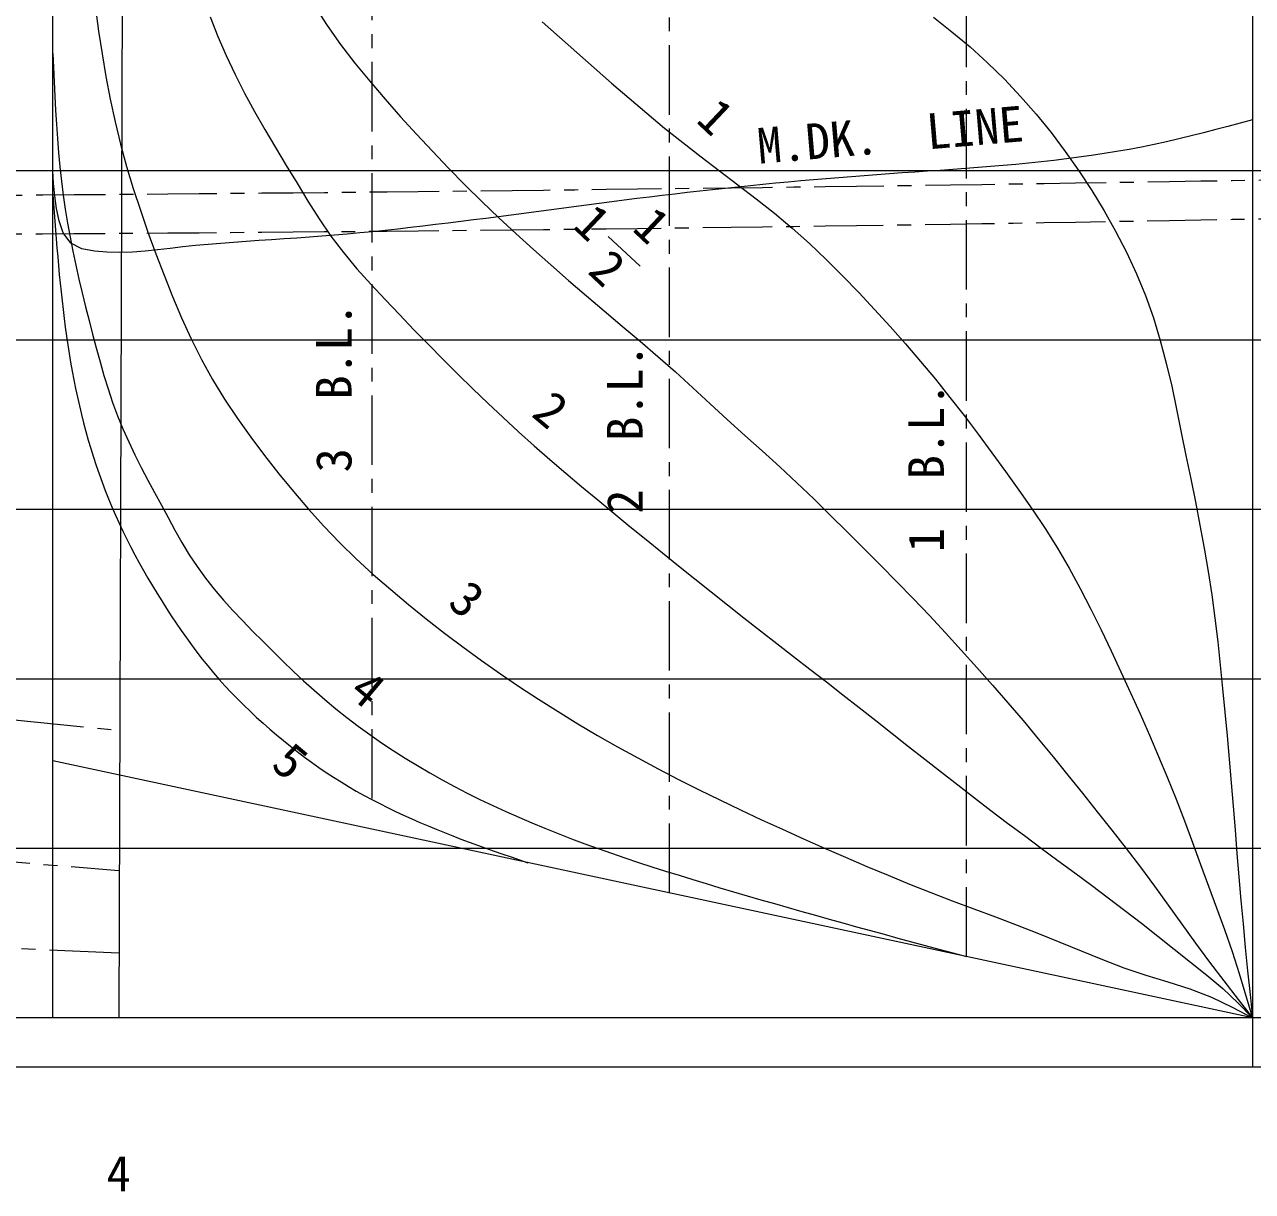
# Model space of a CAD drawing. Units: millimetres, scale not verified. Extents: x -28714 to 28714, y -20310 to 20310.
# Drawn here: x -4090 to 328, y -2322 to 1876 of the extents above; entities that cross this region are included whole.
import ezdxf
from ezdxf.enums import TextEntityAlignment as Align

# ---------------------------------------------------------------- set-up
doc = ezdxf.new("R2010")
doc.units = ezdxf.units.MM
doc.header["$LTSCALE"] = 50
doc.linetypes.add('CHAIN1', pattern=[8, 5, -1, 1, -1])
for name, color, linetype, lineweight in [('0-0_0', 3, 'Continuous', 18), ('0-1', 4, 'CHAIN1', 18), ('0-2_寸法', 2, 'Continuous', 18)]:
    doc.layers.add(name, color=color, linetype=linetype, lineweight=lineweight)
doc.styles.add('ＭＳ ゴシック', font='')
doc.styles.get('ＭＳ ゴシック').set_extended_font_data('MS Gothic')

msp = doc.modelspace()

# ---------------------------------------------------------------- linework, layer by layer
at = {"layer": '0-0_0'}
for p, q in [((-3987.8, -1697.9), (-3987.8, 4942.04)), ((-3731.8, 4238.66), (-3750.4, -1697.9)), ((328.41, 3121.36), (328.41, -1875.7)), ((20754.06, 1350.1), (-20034.19, 1350.1)), ((20578.11, 740.5), (-19224.81, 740.5)), ((20301.6, 130.9), (-18982.6, 130.9)), ((19853.72, -478.7), (-19028.33, -478.7)), ((328.41, -1697.9), (-3987.8, -773.49)), ((18935.82, -1088.3), (-19019.64, -1088.3)), ((15253.66, -1697.9), (-19212.94, -1697.9)), ((15259.31, -1875.7), (-18143.59, -1875.7))]:
    msp.add_line(p, q, dxfattribs=at)
for points in [[(-3834.48, 1934.53), (-3823.08, 1852.42), (-3810.64, 1770.45), (-3796.85, 1688.7), (-3781.42, 1607.25), (-3764.05, 1526.18), (-3744.45, 1445.63), (-3722.53, 1365.68), (-3698.54, 1286.32), (-3672.76, 1207.53), (-3645.46, 1129.25)], [(-3421.25, 1903.23), (-3393.9, 1833.26), (-3364.16, 1764.26), (-3332.2, 1696.27), (-3298.24, 1629.25), (-3262.48, 1563.17), (-3225.21, 1497.94), (-3186.89, 1433.31), (-3148.03, 1369.01), (-3109.11, 1304.74)], [(-3046.91, 1943.58), (-3001.23, 1872.58), (-2952.58, 1803.58), (-2901, 1736.74), (-2847.33, 1671.56), (-2792.35, 1607.49), (-2736.38, 1544.26), (-2679.64, 1481.74), (-2622.18, 1419.87), (-2563.93, 1358.76), (-2504.77, 1298.51), (-2444.64, 1239.24), (-2383.51, 1181), (-2321.53, 1123.66), (-2258.87, 1067.07), (-2195.68, 1011.07), (-2132.08, 955.53), (-2068.19, 900.33), (-2004.04, 845.44), (-1939.66, 790.81), (-1875.09, 736.41), (-1810.57, 681.94), (-1747.01, 626.36), (-1684.75, 569.33), (-1623.07, 511.68), (-1561.11, 454.32), (-1498.35, 397.84), (-1435.26, 341.72), (-1372.53, 285.2), (-1310.8, 227.61), (-1250.02, 168.99), (-1189.83, 109.79), (-1129.82, 50.39), (-1069.85, -9.04), (-1010.1, -68.71), (-950.79, -128.8), (-892.08, -189.48), (-833.98, -250.74)], [(-819.67, 1901.95), (-752.67, 1849.74), (-687.51, 1795.22), (-624.49, 1738.26), (-563.83, 1678.79), (-505.56, 1616.97), (-449.69, 1552.99), (-396.19, 1487), (-345.05, 1419.16), (-296.25, 1349.63), (-249.75, 1278.53), (-205.54, 1205.99), (-163.83, 1131.98), (-124.9, 1056.48), (-89.06, 979.46), (-56.67, 900.93), (-28.06, 820.95), (-3.21, 739.72), (18.52, 657.59), (37.87, 574.87), (55.61, 491.79), (72.47, 408.52), (89.2, 325.23), (106.15, 241.99), (123, 158.72)], [(-2227.74, 1885.08), (-2165.3, 1829.89), (-2102.78, 1774.78), (-2040.21, 1719.73), (-1977.45, 1664.9), (-1914.35, 1610.46), (-1850.74, 1556.61), (-1786.49, 1503.53), (-1721.47, 1451.41), (-1655.61, 1400.34), (-1589.24, 1349.94), (-1522.81, 1299.61), (-1456.77, 1248.78), (-1391.57, 1196.87), (-1327.71, 1143.33), (-1265.64, 1087.72), (-1205.29, 1030.25), (-1146.3, 971.38), (-1088.31, 911.53), (-1031.2, 850.83), (-975, 789.29), (-919.76, 726.89), (-865.5, 663.64), (-812.28, 599.51), (-760.11, 534.52), (-708.93, 468.75), (-658.6, 402.31), (-609.02, 335.33), (-560.04, 267.91), (-511.56, 200.12), (-463.86, 131.78), (-417.46, 62.55), (-372.93, -7.89)], [(-3987.8, 1772.03), (-3985.64, 1720.91), (-3983.38, 1669.79), (-3980.92, 1618.68), (-3978.16, 1567.59), (-3975, 1516.52), (-3971.35, 1465.48), (-3967.11, 1414.49), (-3962.18, 1363.56), (-3956.53, 1312.71), (-3950.12, 1261.94), (-3942.91, 1211.29), (-3934.86, 1160.76), (-3925.94, 1110.37), (-3916.15, 1060.15), (-3905.58, 1010.09), (-3894.34, 960.17), (-3882.52, 910.39), (-3870.23, 860.72), (-3857.55, 811.14), (-3844.59, 761.65), (-3831.43, 712.2), (-3817.95, 662.84), (-3803.87, 613.65), (-3788.9, 564.72), (-3772.74, 516.17), (-3755.12, 468.14), (-3735.8, 420.76), (-3714.9, 374.06), (-3692.73, 327.94), (-3669.59, 282.31), (-3645.77, 237.02), (-3621.55, 191.95), (-3597.19, 146.95), (-3572.94, 101.9), (-3548.55, 56.92), (-3523.47, 12.32), (-3497.14, -31.55), (-3469.03, -74.3), (-3438.94, -115.68)], [(-3109.11, 1304.74), (-3070.01, 1240.58), (-3029.77, 1177.13), (-2987.44, 1115.07), (-2942.12, 1055.15), (-2893.91, 997.53), (-2843.75, 941.6), (-2792.5, 886.65), (-2740.77, 832.17), (-2688.65, 778.05), (-2636.18, 724.28), (-2583.37, 670.83), (-2530.18, 617.77), (-2476.54, 565.16), (-2422.39, 513.08), (-2367.66, 461.6), (-2312.29, 410.81), (-2256.28, 360.74), (-2199.7, 311.3), (-2142.64, 262.42), (-2085.2, 213.99), (-2027.46, 165.91), (-1969.51, 118.1), (-1911.4, 70.46), (-1853.16, 23), (-1794.77, -24.29), (-1736.26, -71.41), (-1677.61, -118.38), (-1618.85, -165.21), (-1559.98, -211.89), (-1501, -258.43), (-1441.91, -304.84), (-1382.73, -351.12), (-1323.45, -397.29), (-1264.1, -443.36), (-1204.72, -489.4), (-1145.38, -535.48), (-1086.13, -581.68), (-1027.01, -628.04), (-967.95, -674.49)], [(-3987.8, 1263.37), (-3985.46, 1231.54), (-3983.1, 1199.72), (-3980.7, 1167.91), (-3978.26, 1136.09), (-3975.75, 1104.28), (-3973.15, 1072.48), (-3970.45, 1040.69), (-3967.64, 1008.9), (-3964.68, 977.13), (-3961.58, 945.37), (-3958.3, 913.63), (-3954.84, 881.91), (-3951.18, 850.22), (-3947.29, 818.55), (-3943.16, 786.91), (-3938.77, 755.3), (-3934.11, 723.74), (-3929.15, 692.22), (-3923.88, 660.75), (-3918.28, 629.33), (-3912.33, 597.98), (-3906.03, 566.71), (-3899.36, 535.5), (-3892.3, 504.38), (-3884.86, 473.36), (-3877.03, 442.42), (-3868.79, 411.6), (-3860.15, 380.88), (-3851.08, 350.29), (-3841.59, 319.83), (-3831.66, 289.5), (-3821.29, 259.33), (-3810.46, 229.31), (-3799.18, 199.47), (-3787.43, 169.8), (-3775.2, 140.33), (-3762.49, 111.06), (-3749.31, 82), (-3735.68, 53.15)], [(-3645.46, 1129.25), (-3616.91, 1051.42), (-3587.37, 973.95), (-3556.81, 896.88), (-3524.7, 820.45), (-3490.42, 744.97), (-3453.38, 670.81), (-3413.09, 598.36), (-3369.75, 527.69), (-3323.79, 458.7), (-3275.63, 391.21), (-3225.69, 325.05), (-3174.31, 259.98), (-3121.76, 195.86), (-3067.88, 132.85), (-3012.42, 71.23), (-2955.13, 11.31), (-2895.84, -46.64), (-2834.78, -102.7), (-2772.28, -157.18), (-2708.68, -210.35), (-2644.17, -262.43), (-2578.79, -313.4), (-2512.56, -363.28), (-2445.53, -412.05), (-2377.7, -459.73), (-2309.12, -506.3), (-2239.79, -551.77), (-2169.76, -596.13), (-2099.03, -639.39), (-2027.64, -681.54), (-1955.63, -722.62), (-1883.04, -762.66), (-1809.92, -801.74), (-1736.32, -839.91), (-1662.29, -877.23), (-1587.87, -913.76), (-1513.1, -949.56), (-1438.01, -984.71), (-1362.64, -1019.25)], [(123, 158.72), (139.4, 75.36), (154.97, -8.15), (169.36, -91.88), (182.21, -175.86), (193.5, -260.06), (203.52, -344.42), (212.6, -428.89), (221.06, -513.42), (229.19, -597.98), (237.11, -682.57), (244.75, -767.18), (252.08, -851.82), (259.04, -936.49), (265.78, -1021.17), (272.49, -1105.86), (279.42, -1190.54), (286.75, -1275.17), (294.54, -1359.77), (302.69, -1444.34), (311.11, -1528.87), (319.71, -1613.39), (328.41, -1697.9)], [(-3735.68, 53.15), (-3721.62, 24.51), (-3707.15, -3.93), (-3692.29, -32.17), (-3677.06, -60.2), (-3661.48, -88.05), (-3645.56, -115.7), (-3629.33, -143.17), (-3612.8, -170.47), (-3596, -197.59), (-3578.92, -224.54), (-3561.55, -251.31), (-3543.87, -277.87), (-3525.86, -304.21), (-3507.5, -330.31), (-3488.76, -356.13), (-3469.63, -381.67), (-3450.08, -406.89), (-3430.11, -431.77), (-3409.69, -456.29), (-3388.8, -480.41), (-3367.45, -504.12), (-3345.65, -527.42), (-3323.43, -550.32), (-3300.82, -572.83), (-3277.83, -594.96), (-3254.5, -616.73), (-3230.85, -638.14), (-3206.89, -659.22), (-3182.65, -679.97), (-3158.11, -700.37), (-3133.28, -720.41), (-3108.15, -740.06), (-3082.71, -759.33), (-3056.96, -778.17), (-3030.9, -796.58), (-3004.53, -814.54), (-2977.83, -832.02), (-2950.83, -849.02), (-2923.53, -865.54)], [(-372.93, -7.89), (-330.79, -79.79), (-290.98, -153), (-253, -227.18), (-216.3, -302), (-180.37, -377.2), (-144.96, -452.64), (-110.09, -528.34), (-75.78, -604.29), (-42.07, -680.5), (-9.07, -757.03), (23.06, -833.93), (54.16, -911.24), (84.09, -989.02), (113.04, -1067.17), (141.66, -1145.44), (170.55, -1223.62), (199.46, -1301.78), (227.85, -1380.14), (255.17, -1458.87), (280.89, -1538.14), (305.05, -1617.9), (328.41, -1697.9)], [(-3438.94, -115.68), (-3407.15, -155.77), (-3373.98, -194.73), (-3339.7, -232.71), (-3304.59, -269.94), (-3268.9, -306.6), (-3232.85, -342.91), (-3196.54, -378.96), (-3159.91, -414.69), (-3122.89, -450.01), (-3085.41, -484.85), (-3047.41, -519.1), (-3008.81, -552.69), (-2969.55, -585.51), (-2929.6, -617.47), (-2888.92, -648.51), (-2847.56, -678.64), (-2805.56, -707.86), (-2762.96, -736.21), (-2719.81, -763.69), (-2676.12, -790.34), (-2631.96, -816.17), (-2587.33, -841.21), (-2542.29, -865.47), (-2496.85, -888.99), (-2451.04, -911.8), (-2404.89, -933.9), (-2358.43, -955.33), (-2311.68, -976.12), (-2264.65, -996.28), (-2217.37, -1015.84), (-2169.85, -1034.83), (-2122.12, -1053.27), (-2074.19, -1071.18), (-2026.08, -1088.6), (-1977.81, -1105.57), (-1929.39, -1122.12), (-1880.85, -1138.28), (-1832.19, -1154.1), (-1783.43, -1169.62)], [(-833.98, -250.74), (-776.42, -312.51), (-719.36, -374.75), (-662.77, -437.41), (-606.73, -500.57), (-551.29, -564.24), (-496.51, -628.5), (-442.41, -693.32), (-388.85, -758.59), (-335.69, -824.19), (-282.76, -889.97), (-230.07, -955.95), (-177.72, -1022.19), (-125.83, -1088.8), (-74.57, -1155.89), (-24.08, -1223.56), (25.54, -1291.88), (74.67, -1360.55), (123.95, -1429.11), (173.98, -1497.12), (224.94, -1564.44), (276.52, -1631.29), (328.41, -1697.9)], [(-967.95, -674.49), (-908.93, -720.98), (-849.87, -767.43), (-790.75, -813.79), (-731.49, -859.99), (-672.07, -905.96), (-612.41, -951.64), (-552.49, -996.97), (-492.32, -1041.96), (-431.98, -1086.73), (-371.56, -1131.39), (-311.15, -1176.06), (-250.83, -1220.85), (-190.69, -1265.89), (-130.82, -1311.28), (-71.3, -1357.14), (-12.16, -1403.47), (46.75, -1450.12), (105.52, -1496.92), (164.23, -1543.8), (221.8, -1592.08), (276.31, -1643.76), (328.41, -1697.9)], [(-2923.53, -865.54), (-2895.96, -881.59), (-2868.12, -897.19), (-2840.04, -912.35), (-2811.74, -927.08), (-2783.22, -941.4), (-2754.51, -955.32), (-2725.62, -968.86), (-2696.56, -982.03), (-2667.34, -994.84), (-2637.97, -1007.32), (-2608.47, -1019.48), (-2578.85, -1031.34), (-2549.12, -1042.93), (-2519.3, -1054.29), (-2489.4, -1065.42), (-2459.42, -1076.36), (-2429.39, -1087.14), (-2399.31, -1097.78), (-2369.19, -1108.32), (-2339.04, -1118.77), (-2308.87, -1129.16), (-2278.7, -1139.53)], [(-1362.64, -1019.25), (-1287.04, -1053.26), (-1211.22, -1086.81), (-1135.23, -1119.95), (-1059.05, -1152.66), (-982.63, -1184.81), (-905.93, -1216.27), (-828.88, -1246.87), (-751.48, -1276.59), (-673.88, -1305.78), (-596.23, -1334.82), (-518.67, -1364.1), (-441.36, -1394.03), (-364.45, -1424.98), (-287.9, -1456.82), (-211.19, -1488.26), (-133.76, -1517.88), (-55.17, -1544.26), (24.26, -1568.02), (103.33, -1592.91), (180.62, -1622.82), (255.29, -1658.81), (328.41, -1697.9)], [(-1783.43, -1169.62), (-1734.58, -1184.86), (-1685.67, -1199.88), (-1636.7, -1214.7), (-1587.68, -1229.37), (-1538.62, -1243.91), (-1489.52, -1258.31), (-1440.39, -1272.6), (-1391.22, -1286.77), (-1342.02, -1300.84), (-1292.8, -1314.8), (-1243.55, -1328.68), (-1194.27, -1342.47), (-1144.98, -1356.19), (-1095.67, -1369.84), (-1046.34, -1383.43), (-996.99, -1396.96), (-947.63, -1410.45), (-898.27, -1423.91), (-848.89, -1437.33), (-799.51, -1450.73), (-750.12, -1464.11), (-700.73, -1477.49)]]:
    msp.add_lwpolyline(points, dxfattribs=at)
at = {"layer": '0-1'}
for p, q in [((-700.73, -1477.49), (-700.73, 5866.64)), ((-1769.54, -1248.58), (-1769.54, 5796.89)), ((-2838.35, -908.75), (-2838.35, 5641.03))]:
    msp.add_line(p, q, dxfattribs=at)
for points in [[(-3750.4, -1464.68), (-7868.7, -1282.77), (-10380.55, -1088.3), (-11987, -875.86), (-13786.2, -478.7), (-14047.9, -396.36), (-15416.72, 130.9), (-16105.3, 454.92), (-16602.72, 740.5), (-17519.06, 1350.1), (-18162.7, 1827.96), (-18336.19, 1959.7), (-20220.1, 3305.59), (-22537.96, 4814.64), (-22690.78, 4906.91), (-23735.92, 5851.78)], [(-23027.25, 5798.36), (-22052.05, 4844.18), (-20220.1, 3693.36), (-18162.7, 2516.45), (-16105.3, 1462.63), (-15809.79, 1350.1), (-14383.37, 740.5), (-14047.9, 600.45), (-12568.35, 130.9), (-11987, -47.81), (-10095.48, -478.7), (-7868.7, -816.49), (-4718.82, -1088.3), (-3750.4, -1167.76)], [(-20964.08, 5658.22), (-20220.1, 4687.11), (-17031.59, 3026.01), (-15663.64, 2351.28), (-14047.9, 1657.5), (-11987, 951.11), (-11287.65, 740.5), (-10039.07, 391.3), (-8904.25, 104.33), (-5319.72, -505.27), (-3750.4, -663.15)]]:
    msp.add_lwpolyline(points, dxfattribs=at)
at = {"layer": '0-1', "color": 3, "linetype": 'Continuous'}
for points in [[(328.41, 1533.22), (284.34, 1521.31), (240.25, 1509.47), (196.12, 1497.79), (151.93, 1486.33), (107.66, 1475.18), (63.29, 1464.42), (18.82, 1454.12), (-25.78, 1444.36), (-70.5, 1435.22), (-115.35, 1426.71), (-160.31, 1418.8), (-205.37, 1411.45), (-250.51, 1404.64), (-295.72, 1398.31), (-340.99, 1392.45), (-386.32, 1387.01), (-431.69, 1381.96), (-477.1, 1377.26), (-522.54, 1372.87), (-568, 1368.77), (-613.49, 1364.91), (-659, 1361.25), (-704.52, 1357.78), (-750.04, 1354.44), (-795.58, 1351.2), (-841.12, 1348.03), (-886.67, 1344.9), (-932.21, 1341.76), (-977.75, 1338.58), (-1023.28, 1335.33), (-1068.81, 1331.97), (-1114.33, 1328.48), (-1159.84, 1324.85), (-1205.33, 1321.08), (-1250.82, 1317.18), (-1296.29, 1313.15), (-1341.75, 1308.99), (-1387.2, 1304.7), (-1432.64, 1300.28)], [(-3201.55, 1101.32), (-3247.11, 1098.32), (-3292.65, 1095.25), (-3338.19, 1092.02), (-3383.71, 1088.55), (-3429.2, 1084.75), (-3474.66, 1080.54), (-3520.06, 1075.81), (-3565.41, 1070.57), (-3610.76, 1065.35), (-3656.19, 1060.79), (-3701.72, 1057.5), (-3747.34, 1055.97), (-3792.98, 1056.59), (-3838.49, 1059.97), (-3883.14, 1069.18), (-3923.56, 1089.83), (-3950.74, 1125.98), (-3965.24, 1169.2), (-3974.63, 1213.86), (-3980.89, 1259.07), (-3984.92, 1304.54), (-3987.8, 1350.1)], [(-1432.64, 1300.28), (-1478.06, 1295.74), (-1523.47, 1291.08), (-1568.87, 1286.3), (-1614.26, 1281.4), (-1659.64, 1276.38), (-1705, 1271.26), (-1750.35, 1266.02), (-1795.68, 1260.67), (-1841.01, 1255.22), (-1886.32, 1249.66), (-1931.62, 1243.99), (-1976.91, 1238.23), (-2022.18, 1232.39), (-2067.45, 1226.48), (-2112.71, 1220.51), (-2157.96, 1214.51), (-2203.21, 1208.49), (-2248.47, 1202.46), (-2293.72, 1196.44), (-2338.97, 1190.45), (-2384.24, 1184.49), (-2429.51, 1178.6), (-2474.78, 1172.78), (-2520.07, 1167.04), (-2565.38, 1161.41), (-2610.69, 1155.9), (-2656.03, 1150.53), (-2701.38, 1145.3), (-2746.75, 1140.24), (-2792.14, 1135.35), (-2837.55, 1130.66), (-2882.98, 1126.19), (-2928.43, 1121.93), (-2973.9, 1117.92), (-3019.4, 1114.16), (-3064.92, 1110.66), (-3110.45, 1107.41), (-3156, 1104.32), (-3201.55, 1101.32)]]:
    msp.add_lwpolyline(points, dxfattribs=at)
at = {"layer": '0-1'}
for centre, radius, start, end in [((-7830.23, 492138.32), 490889.99, 269.27427, 270.95691), ((-6026.17, 343102.14), 341984.74, 268.65578, 271.07132)]:
    msp.add_arc(centre, radius, start, end, dxfattribs=at)
at = {"layer": '0-2_寸法'}
msp.add_line((-1990.04, 1112.75), (-1874.68, 1006.37), dxfattribs=at)

# ---------------------------------------------------------------- texts
at = {"layer": '0-2_寸法', "style": 'ＭＳ ゴシック'}
for s, rotation, p in [('1', 316.59, (-1704.06, 1499.69)), ('M.DK.  LINE', 4.87, (-1444.38, 1336.5)), ('1', 316.59, (-2147.97, 1119.75)), ('1', 316.59, (-1933.76, 1109.53)), ('2', 316.59, (-2093.7, 955.94)), ('3  B.L.', 90, (-2874.58, 264.59)), ('2  B.L.', 90, (-1827.52, 115.86)), ('2', 319.969, (-2294.86, 440.24)), ('1  B.L.', 90, (-743.43, -22.45)), ('3', 319.969, (-2596.77, -241.54)), ('4', 319.969, (-2953.82, -565)), ('5', 319.969, (-3232.2, -823.99))]:
    msp.add_text(s, height=128.3, rotation=rotation, dxfattribs=at).set_placement(p, align=Align.BOTTOM_LEFT)
msp.add_text('4', height=128.3, dxfattribs=at).set_placement((-3795.18, -2360.67), align=Align.BOTTOM_LEFT)

doc.saveas('drawing.dxf')
